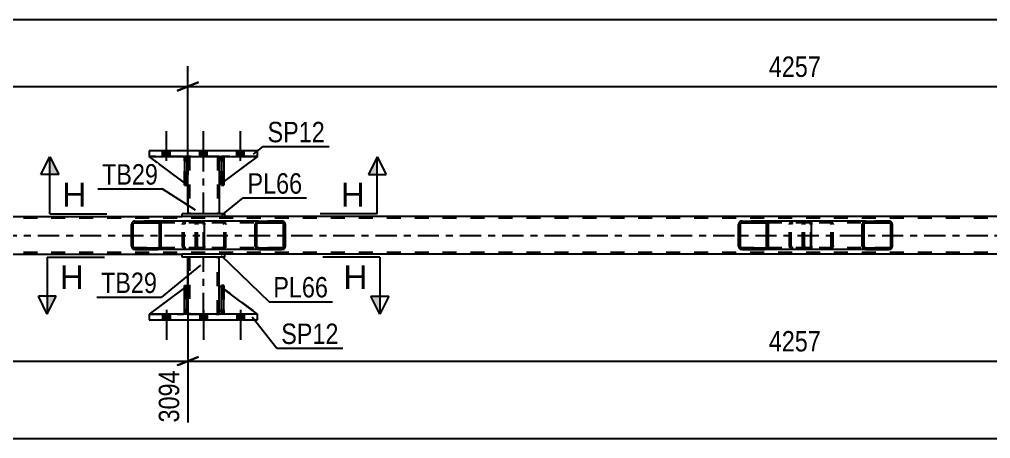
# Model space of a CAD drawing. Header units: millimetres. Extents: x -126 to 715, y -436 to 158.
# Drawn here: x 3.9 to 140.1, y -231.2 to -172.4 of the extents above; entities that cross this region are included whole.
import ezdxf

# ---------------------------------------------------------------- set-up
doc = ezdxf.new("R2010")
doc.units = ezdxf.units.MM
doc.linetypes.add('DXK_LINE_DOT2', pattern=[3.9198, 1.9599, -1.9599])
doc.linetypes.add('DXK_LINE_DOT3', pattern=[5.9187, 2.979, -0.9799, 0.9799, -0.9799])
doc.styles.add('Arial', font='ARIAL.TTF', dxfattribs={"height": 0.2})
doc.styles.add('Arial Narrow', font='ARIALN.TTF', dxfattribs={"height": 0.2})

# ---------------------------------------------------------------- blocks, each defined once
blk = doc.blocks.new('Bolt-232816294-3945 - 3894')
at = {"linetype": 'Continuous'}
for points in [[(25, -213.72), (23.96, -213.72), (23.96, -214.52), (25, -214.52)], [(25, -213.72), (23.96, -213.72), (23.96, -214.52), (25, -214.52)], [(25, -213.72), (23.96, -213.72), (23.96, -214.52), (25, -214.52)], [(30.2, -213.72), (29.16, -213.72), (29.16, -214.52), (30.2, -214.52)], [(30.2, -213.72), (29.16, -213.72), (29.16, -214.52), (30.2, -214.52)], [(35.4, -213.72), (34.36, -213.72), (34.36, -214.52), (35.4, -214.52)], [(35.4, -213.72), (34.36, -213.72), (34.36, -214.52), (35.4, -214.52)], [(35.4, -213.72), (34.36, -213.72), (34.36, -214.52), (35.4, -214.52)]]:
    blk.add_hatch(color=1, dxfattribs=at).paths.add_polyline_path(points)
at = {"color": 1, "linetype": 'Continuous'}
for p, q in [((23.96, -213.72), (23.96, -214.52)), ((23.96, -213.72), (23.96, -214.52)), ((23.96, -213.72), (23.96, -214.52)), ((24.48, -213.12), (24.48, -217.32)), ((24.48, -213.12), (24.48, -217.32)), ((24.48, -213.12), (24.48, -217.32)), ((25, -213.72), (25, -214.52)), ((25, -213.72), (25, -214.52)), ((25, -213.72), (25, -214.52)), ((29.16, -213.72), (29.16, -214.52)), ((29.16, -213.72), (29.16, -214.52)), ((29.68, -213.12), (29.68, -217.32)), ((29.68, -213.12), (29.68, -217.32)), ((30.2, -213.72), (30.2, -214.52)), ((30.2, -213.72), (30.2, -214.52)), ((34.36, -213.72), (34.36, -214.52)), ((34.36, -213.72), (34.36, -214.52)), ((34.36, -213.72), (34.36, -214.52)), ((34.88, -213.12), (34.88, -217.32)), ((34.88, -213.12), (34.88, -217.32)), ((34.88, -213.12), (34.88, -217.32)), ((35.4, -213.72), (35.4, -214.52)), ((35.4, -213.72), (35.4, -214.52)), ((35.4, -213.72), (35.4, -214.52))]:
    blk.add_line(p, q, dxfattribs=at)
blk = doc.blocks.new('Part-232816294-4114 - 3894')
at = {"color": 7, "linetype": 'DXK_LINE_DOT2'}
for p, q in [((27.48, -209.72), (22.08, -213.72)), ((27.48, -213.12), (27.48, -209.72)), ((27.48, -209.72), (27.48, -213.12)), ((22.08, -213.72), (26.88, -213.72)), ((26.88, -213.72), (27.48, -213.12)), ((27.48, -213.12), (26.88, -213.72)), ((27.48, -213.12), (27.48, -213.12))]:
    blk.add_line(p, q, dxfattribs=at)
blk = doc.blocks.new('Part-232816294-4117 - 3894')
at = {"color": 7, "linetype": 'DXK_LINE_DOT2'}
for p, q in [((27.03, -209.72), (27.35, -209.72)), ((27.03, -213.12), (27.03, -209.72)), ((27.03, -209.72), (27.03, -213.72)), ((27.35, -209.72), (27.35, -213.12)), ((27.35, -213.72), (27.35, -209.81)), ((27.35, -213.12), (27.03, -213.12)), ((27.03, -213.72), (27.03, -213.12)), ((27.35, -213.72), (27.03, -213.72)), ((27.35, -213.12), (27.35, -213.72)), ((27.35, -213.72), (27.35, -213.72))]:
    blk.add_line(p, q, dxfattribs=at)
blk = doc.blocks.new('Part-232816294-4112 - 3894')
at = {"color": 7, "linetype": 'DXK_LINE_DOT2'}
for p, q in [((31.88, -213.12), (31.88, -209.72)), ((31.88, -209.72), (37.28, -213.72)), ((32.48, -213.72), (31.88, -213.12)), ((37.28, -213.72), (32.48, -213.72))]:
    blk.add_line(p, q, dxfattribs=at)
blk = doc.blocks.new('Part-232816294-4110 - 3894')
at = {"color": 2, "linetype": 'Continuous'}
for p, q in [((22.08, -213.72), (22.08, -214.52)), ((37.28, -213.72), (22.08, -213.72)), ((37.28, -214.52), (37.28, -213.72)), ((22.08, -214.52), (37.28, -214.52))]:
    blk.add_line(p, q, dxfattribs=at)
blk = doc.blocks.new('Bolt-232816294-3944 - 3894')
at = {"linetype": 'Continuous'}
for points in [[(23.96, -191.64), (25, -191.64), (25, -190.84), (23.96, -190.84)], [(23.96, -191.64), (25, -191.64), (25, -190.84), (23.96, -190.84)], [(23.96, -191.64), (25, -191.64), (25, -190.84), (23.96, -190.84)], [(29.16, -191.64), (30.2, -191.64), (30.2, -190.84), (29.16, -190.84)], [(29.16, -191.64), (30.2, -191.64), (30.2, -190.84), (29.16, -190.84)], [(34.36, -191.64), (35.4, -191.64), (35.4, -190.84), (34.36, -190.84)], [(34.36, -191.64), (35.4, -191.64), (35.4, -190.84), (34.36, -190.84)], [(34.36, -191.64), (35.4, -191.64), (35.4, -190.84), (34.36, -190.84)]]:
    blk.add_hatch(color=1, dxfattribs=at).paths.add_polyline_path(points)
at = {"color": 1, "linetype": 'Continuous'}
for p, q in [((24.48, -192.24), (24.48, -188.04)), ((24.48, -192.24), (24.48, -188.04)), ((24.48, -192.24), (24.48, -188.04)), ((29.68, -192.24), (29.68, -188.04)), ((29.68, -192.24), (29.68, -188.04)), ((34.88, -192.24), (34.88, -188.04)), ((34.88, -192.24), (34.88, -188.04)), ((34.88, -192.24), (34.88, -188.04)), ((23.96, -191.64), (23.96, -190.84)), ((23.96, -191.64), (23.96, -190.84)), ((23.96, -191.64), (23.96, -190.84)), ((25, -191.64), (25, -190.84)), ((25, -191.64), (25, -190.84)), ((25, -191.64), (25, -190.84)), ((29.16, -191.64), (29.16, -190.84)), ((29.16, -191.64), (29.16, -190.84)), ((30.2, -191.64), (30.2, -190.84)), ((30.2, -191.64), (30.2, -190.84)), ((34.36, -191.64), (34.36, -190.84)), ((34.36, -191.64), (34.36, -190.84)), ((34.36, -191.64), (34.36, -190.84)), ((35.4, -191.64), (35.4, -190.84)), ((35.4, -191.64), (35.4, -190.84)), ((35.4, -191.64), (35.4, -190.84))]:
    blk.add_line(p, q, dxfattribs=at)
blk = doc.blocks.new('Part-232816294-4016 - 3894')
at = {"color": 2, "linetype": 'Continuous'}
for p, q in [((-64.56, -200.04), (26.68, -200.04)), ((196.95, -200.04), (32.68, -200.04)), ((-64.56, -205.32), (26.68, -205.32)), ((196.95, -205.32), (32.68, -205.32))]:
    blk.add_line(p, q, dxfattribs=at)
at = {"color": 7, "linetype": 'DXK_LINE_DOT2'}
for p, q in [((32.68, -200.04), (26.68, -200.04)), ((594.36, -200.28), (-64.56, -200.28)), ((594.36, -205.08), (-64.56, -205.08)), ((32.68, -205.32), (26.68, -205.32))]:
    blk.add_line(p, q, dxfattribs=at)
at = {"color": 7, "linetype": 'DXK_LINE_DOT3'}
blk.add_line((-64.56, -202.68), (594.36, -202.68), dxfattribs=at)
blk = doc.blocks.new('Part-232816294-4123 - 3894')
at = {"color": 2, "linetype": 'Continuous'}
for p, q in [((27.35, -191.64), (27.03, -191.64)), ((27.03, -191.64), (27.04, -195.64)), ((27.36, -191.64), (27.35, -191.64)), ((27.35, -191.64), (27.36, -195.64)), ((27.36, -195.64), (27.04, -195.64))]:
    blk.add_line(p, q, dxfattribs=at)
at = {"color": 7, "linetype": 'DXK_LINE_DOT2'}
for p, q in [((27.04, -192.24), (27.04, -191.64)), ((27.36, -191.64), (27.35, -191.64)), ((27.36, -192.24), (27.36, -191.64)), ((27.36, -192.24), (27.04, -192.24)), ((27.04, -192.24), (27.04, -195.64)), ((27.36, -195.64), (27.36, -192.24))]:
    blk.add_line(p, q, dxfattribs=at)
blk = doc.blocks.new('Part-232816294-4124 - 3894')
at = {"color": 2, "linetype": 'Continuous'}
for p, q in [((32.55, -191.64), (32.23, -191.64)), ((32.23, -191.64), (32.23, -195.64)), ((32.55, -191.64), (32.55, -191.64)), ((32.55, -191.64), (32.55, -195.64)), ((32.55, -195.64), (32.23, -195.64))]:
    blk.add_line(p, q, dxfattribs=at)
at = {"color": 7, "linetype": 'DXK_LINE_DOT2'}
for p, q in [((32.23, -192.24), (32.23, -191.64)), ((32.55, -192.24), (32.55, -191.64)), ((32.55, -191.64), (32.55, -191.64)), ((32.55, -192.24), (32.23, -192.24)), ((32.23, -192.24), (32.23, -195.64)), ((32.55, -195.64), (32.55, -192.24))]:
    blk.add_line(p, q, dxfattribs=at)
blk = doc.blocks.new('Part-232816294-4115 - 3894')
at = {"color": 2, "linetype": 'Continuous'}
for p, q in [((27.03, -213.72), (27.04, -209.72)), ((27.04, -209.72), (27.36, -209.72)), ((27.35, -213.72), (27.36, -209.72)), ((27.04, -213.72), (27.03, -213.72)), ((27.36, -213.72), (27.03, -213.72))]:
    blk.add_line(p, q, dxfattribs=at)
at = {"color": 7, "linetype": 'DXK_LINE_DOT2'}
for p, q in [((27.04, -209.72), (27.04, -213.12)), ((27.36, -213.12), (27.36, -209.72)), ((27.04, -213.12), (27.04, -213.72)), ((27.04, -213.12), (27.36, -213.12)), ((27.35, -213.72), (27.36, -213.72)), ((27.36, -213.72), (27.36, -213.12))]:
    blk.add_line(p, q, dxfattribs=at)
blk = doc.blocks.new('Part-232816294-4121 - 3894')
at = {"color": 2, "linetype": 'Continuous'}
for p, q in [((27.04, -195.31), (22.08, -191.64)), ((27.03, -191.79), (26.88, -191.64)), ((27.48, -192.24), (27.35, -192.11)), ((27.48, -192.24), (27.48, -192.24)), ((27.48, -195.64), (27.48, -192.24)), ((27.36, -195.54), (27.48, -195.64)), ((27.48, -195.64), (27.48, -195.64))]:
    blk.add_line(p, q, dxfattribs=at)
at = {"color": 7, "linetype": 'DXK_LINE_DOT2'}
for p, q in [((26.88, -191.64), (22.08, -191.64)), ((26.88, -191.64), (27.48, -192.24)), ((27.35, -192.11), (27.03, -191.79)), ((27.48, -192.24), (27.48, -195.64)), ((27.36, -195.54), (27.04, -195.31))]:
    blk.add_line(p, q, dxfattribs=at)
blk = doc.blocks.new('Part-232816294-4105 - 3894')
at = {"color": 2, "linetype": 'Continuous'}
for p, q in [((37.28, -190.84), (22.08, -190.84)), ((22.08, -190.84), (22.08, -191.64)), ((22.08, -191.64), (37.28, -191.64)), ((37.28, -191.64), (37.28, -190.84))]:
    blk.add_line(p, q, dxfattribs=at)
blk = doc.blocks.new('Part-232816294-4111 - 3894')
at = {"color": 2, "linetype": 'Continuous'}
for p, q in [((31.88, -213.12), (31.88, -209.72)), ((32.23, -209.98), (31.88, -209.72)), ((37.28, -213.72), (32.55, -210.22)), ((32.23, -213.47), (31.88, -213.12))]:
    blk.add_line(p, q, dxfattribs=at)
at = {"color": 7, "linetype": 'DXK_LINE_DOT2'}
for p, q in [((32.55, -210.22), (32.23, -209.98)), ((32.48, -213.72), (32.23, -213.47)), ((37.28, -213.72), (32.48, -213.72)), ((37.28, -213.72), (37.28, -213.72)), ((37.28, -213.72), (37.28, -213.72))]:
    blk.add_line(p, q, dxfattribs=at)
blk = doc.blocks.new('Part-232816294-4113 - 3894')
at = {"color": 2, "linetype": 'Continuous'}
for p, q in [((27.48, -209.72), (27.36, -209.81)), ((27.48, -213.12), (27.48, -209.72)), ((27.04, -210.05), (22.08, -213.72)), ((27.03, -213.56), (26.88, -213.72)), ((27.48, -213.12), (27.35, -213.24)), ((27.48, -213.12), (27.48, -213.12))]:
    blk.add_line(p, q, dxfattribs=at)
at = {"color": 7, "linetype": 'DXK_LINE_DOT2'}
for p, q in [((27.48, -213.12), (27.48, -209.72)), ((27.36, -209.81), (27.04, -210.05)), ((22.08, -213.72), (26.88, -213.72)), ((27.48, -213.12), (26.88, -213.72)), ((27.35, -213.24), (27.03, -213.56))]:
    blk.add_line(p, q, dxfattribs=at)
blk = doc.blocks.new('Part-232816294-4116 - 3894')
at = {"color": 2, "linetype": 'Continuous'}
for p, q in [((32.23, -213.72), (32.23, -209.72)), ((32.23, -209.72), (32.55, -209.72)), ((32.55, -213.72), (32.55, -209.72)), ((32.23, -213.72), (32.23, -213.72)), ((32.55, -213.72), (32.23, -213.72))]:
    blk.add_line(p, q, dxfattribs=at)
at = {"color": 7, "linetype": 'DXK_LINE_DOT2'}
for p, q in [((32.23, -209.72), (32.23, -213.12)), ((32.55, -213.12), (32.55, -209.72)), ((32.23, -213.12), (32.23, -213.72)), ((32.23, -213.12), (32.55, -213.12)), ((32.55, -213.72), (32.55, -213.12)), ((32.55, -213.72), (32.55, -213.72))]:
    blk.add_line(p, q, dxfattribs=at)
blk = doc.blocks.new('Part-232816294-4118 - 3894')
at = {"color": 7, "linetype": 'DXK_LINE_DOT2'}
for p, q in [((32.55, -209.72), (32.23, -209.72)), ((32.23, -213.12), (32.23, -209.72)), ((32.23, -209.72), (32.23, -213.72)), ((32.55, -209.72), (32.55, -213.12)), ((32.55, -213.72), (32.55, -209.72)), ((32.55, -213.12), (32.23, -213.12)), ((32.23, -213.72), (32.23, -213.12)), ((32.55, -213.72), (32.23, -213.72)), ((32.55, -213.12), (32.55, -213.72)), ((32.55, -213.72), (32.55, -213.72))]:
    blk.add_line(p, q, dxfattribs=at)
blk = doc.blocks.new('Part-232816294-4119 - 3894')
at = {"color": 2, "linetype": 'Continuous'}
for p, q in [((32.23, -191.88), (31.88, -192.24)), ((37.28, -191.64), (32.55, -195.14)), ((31.88, -192.24), (31.88, -195.64)), ((32.23, -195.37), (31.88, -195.64))]:
    blk.add_line(p, q, dxfattribs=at)
at = {"color": 7, "linetype": 'DXK_LINE_DOT2'}
for p, q in [((32.48, -191.64), (32.23, -191.88)), ((37.28, -191.64), (32.48, -191.64)), ((32.55, -195.14), (32.23, -195.37))]:
    blk.add_line(p, q, dxfattribs=at)
blk = doc.blocks.new('Part-232816294-4120 - 3894')
at = {"color": 7, "linetype": 'DXK_LINE_DOT2'}
for p, q in [((32.48, -191.64), (31.88, -192.24)), ((31.88, -195.64), (37.28, -191.64)), ((37.28, -191.64), (32.48, -191.64)), ((31.88, -192.24), (31.88, -195.64))]:
    blk.add_line(p, q, dxfattribs=at)
blk = doc.blocks.new('Part-232816294-4122 - 3894')
at = {"color": 7, "linetype": 'DXK_LINE_DOT2'}
for p, q in [((27.48, -195.64), (22.08, -191.64)), ((22.08, -191.64), (26.88, -191.64)), ((26.88, -191.64), (27.48, -192.24)), ((27.48, -192.24), (26.88, -191.64)), ((27.48, -192.24), (27.48, -195.64)), ((27.48, -192.24), (27.48, -192.24)), ((27.48, -192.24), (27.48, -195.64))]:
    blk.add_line(p, q, dxfattribs=at)
blk = doc.blocks.new('Part-232816294-4125 - 3894')
at = {"color": 7, "linetype": 'DXK_LINE_DOT2'}
for p, q in [((27.03, -192.24), (27.03, -191.64)), ((27.03, -191.64), (27.03, -191.64)), ((27.03, -191.64), (27.03, -195.64)), ((27.35, -191.64), (27.03, -191.64)), ((27.35, -192.24), (27.35, -191.64)), ((27.35, -195.64), (27.35, -191.64)), ((27.03, -195.64), (27.03, -192.24)), ((27.03, -192.24), (27.35, -192.24)), ((27.35, -192.24), (27.35, -195.64)), ((27.03, -195.64), (27.35, -195.64))]:
    blk.add_line(p, q, dxfattribs=at)
blk = doc.blocks.new('Part-232816294-4126 - 3894')
at = {"linetype": 'Continuous'}
h = blk.add_hatch(dxfattribs=at)
h.set_pattern_fill('', scale=0.7, style=0, pattern_type=0)
h.set_pattern_definition([(45, (23.7325, -200.9734), (-1.57154, 1.57154), [])])
h.paths.add_polyline_path([(23.77, -201.16), (23.73, -200.97), (23.62, -200.82), (23.46, -200.71), (23.27, -200.68), (20.08, -200.68), (19.89, -200.71), (19.73, -200.82), (19.62, -200.97), (19.58, -201.16), (19.58, -204.2), (19.62, -204.38), (19.73, -204.54), (19.89, -204.64), (20.08, -204.68), (23.27, -204.68), (23.46, -204.64), (23.62, -204.54), (23.73, -204.38), (23.77, -204.2)])
h.paths.add_polyline_path([(23.5, -204.29), (23.45, -204.37), (23.36, -204.42), (23.27, -204.44), (20.08, -204.44), (19.99, -204.42), (19.91, -204.37), (19.85, -204.29), (19.83, -204.2), (19.83, -201.16), (19.85, -201.07), (19.91, -200.99), (19.99, -200.94), (20.08, -200.92), (23.27, -200.92), (23.36, -200.94), (23.45, -200.99), (23.5, -201.07), (23.52, -201.16), (23.52, -204.2)])
at = {"color": 2, "linetype": 'Continuous'}
for p, q in [((19.62, -200.97), (19.58, -201.16)), ((19.58, -204.2), (19.58, -201.16)), ((19.83, -201.16), (19.85, -201.07)), ((19.83, -204.2), (19.83, -201.16)), ((19.85, -201.07), (19.91, -200.99)), ((20.08, -200.68), (19.89, -200.71)), ((19.91, -200.99), (19.99, -200.94)), ((19.99, -200.94), (20.08, -200.92)), ((20.08, -200.68), (23.27, -200.68)), ((20.08, -200.92), (23.27, -200.92)), ((29.57, -200.68), (23.27, -200.68)), ((23.46, -200.71), (23.27, -200.68)), ((23.27, -200.92), (23.36, -200.94)), ((23.36, -200.94), (23.45, -200.99)), ((23.45, -200.99), (23.5, -201.07)), ((23.5, -201.07), (23.52, -201.16)), ((23.52, -204.2), (23.52, -201.16)), ((23.77, -201.16), (23.73, -200.97)), ((23.77, -204.2), (23.77, -201.16)), ((29.57, -200.68), (29.67, -200.71)), ((29.67, -200.71), (29.76, -200.82)), ((29.76, -200.82), (29.82, -200.97)), ((29.82, -200.97), (29.84, -201.16)), ((29.84, -204.2), (29.84, -201.16)), ((19.58, -204.2), (19.62, -204.38)), ((19.85, -204.29), (19.83, -204.2)), ((23.52, -204.2), (23.5, -204.29)), ((23.73, -204.38), (23.77, -204.2)), ((29.84, -204.2), (29.82, -204.38)), ((19.91, -204.37), (19.85, -204.29)), ((19.89, -204.64), (20.08, -204.68)), ((19.99, -204.42), (19.91, -204.37)), ((20.08, -204.44), (19.99, -204.42)), ((20.08, -204.44), (23.27, -204.44)), ((20.08, -204.68), (23.27, -204.68)), ((23.36, -204.42), (23.27, -204.44)), ((23.27, -204.68), (23.46, -204.64)), ((29.57, -204.68), (23.27, -204.68)), ((23.45, -204.37), (23.36, -204.42)), ((23.5, -204.29), (23.45, -204.37)), ((29.67, -204.64), (29.57, -204.68)), ((29.76, -204.54), (29.67, -204.64)), ((29.82, -204.38), (29.76, -204.54))]:
    blk.add_line(p, q, dxfattribs=at)
at = {"color": 7, "linetype": 'DXK_LINE_DOT2'}
for p, q in [((23.27, -200.68), (20.08, -200.68)), ((29.57, -200.92), (20.08, -200.92)), ((26.73, -201.16), (26.77, -200.97)), ((26.73, -204.2), (26.73, -201.16)), ((27, -201.07), (26.98, -201.16)), ((26.98, -204.2), (26.98, -201.16)), ((27.06, -200.99), (27, -201.07)), ((27.04, -200.71), (27.23, -200.68)), ((27.06, -200.99), (27.08, -200.97)), ((27.08, -200.97), (27.14, -200.94)), ((27.14, -200.94), (27.23, -200.92)), ((28.58, -200.92), (28.58, -200.68)), ((29.62, -200.94), (29.57, -200.92)), ((29.66, -200.99), (29.62, -200.94)), ((29.69, -201.07), (29.66, -200.99)), ((29.7, -201.16), (29.69, -201.07)), ((29.7, -204.2), (29.7, -201.16)), ((26.77, -204.38), (26.73, -204.2)), ((26.98, -204.2), (27, -204.29)), ((29.69, -204.29), (29.7, -204.2)), ((29.57, -204.44), (20.08, -204.44)), ((23.27, -204.68), (20.08, -204.68)), ((27, -204.29), (27.06, -204.37)), ((27.23, -204.68), (27.04, -204.64)), ((27.06, -204.37), (27.14, -204.42)), ((27.14, -204.42), (27.23, -204.44)), ((28.58, -204.68), (28.58, -204.44)), ((29.57, -204.44), (29.62, -204.42)), ((29.62, -204.42), (29.66, -204.37)), ((29.66, -204.37), (29.69, -204.29))]:
    blk.add_line(p, q, dxfattribs=at)
at = {"color": 2, "linetype": 'Continuous'}
for centre, start, end in [((20.07, -201.17), 111.1941, 156.1506), ((23.28, -201.17), 23.8494, 68.8059), ((20.07, -204.18), 203.8494, 248.8059), ((23.28, -204.18), 291.1941, 336.1506)]:
    blk.add_arc(centre, 0.492, start, end, dxfattribs=at)
at = {"color": 7, "linetype": 'DXK_LINE_DOT2'}
for centre, start, end in [((27.22, -201.17), 111.1941, 156.1506), ((27.22, -204.18), 203.8494, 248.8059)]:
    blk.add_arc(centre, 0.492, start, end, dxfattribs=at)
blk = doc.blocks.new('Part-232816294-4128 - 3894')
at = {"linetype": 'Continuous'}
h = blk.add_hatch(dxfattribs=at)
h.set_pattern_fill('', scale=0.7, style=0, pattern_type=0)
h.set_pattern_definition([(45, (41.1433, -200.9734), (-1.57154, 1.57154), [])])
h.paths.add_polyline_path([(41.18, -201.16), (41.14, -200.97), (41.03, -200.82), (40.87, -200.71), (40.67, -200.68), (37.44, -200.68), (37.24, -200.71), (37.08, -200.82), (36.96, -200.97), (36.93, -201.16), (36.93, -204.2), (36.96, -204.38), (37.08, -204.54), (37.24, -204.64), (37.44, -204.68), (40.67, -204.68), (40.87, -204.64), (41.03, -204.54), (41.14, -204.38), (41.18, -204.2)])
h.paths.add_polyline_path([(40.91, -204.29), (40.85, -204.37), (40.77, -204.42), (40.67, -204.44), (37.44, -204.44), (37.34, -204.42), (37.26, -204.37), (37.2, -204.29), (37.18, -204.2), (37.18, -201.16), (37.2, -201.07), (37.26, -200.99), (37.34, -200.94), (37.44, -200.92), (40.67, -200.92), (40.77, -200.94), (40.85, -200.99), (40.91, -201.07), (40.93, -201.16), (40.93, -204.2)])
at = {"color": 7, "linetype": 'DXK_LINE_DOT2'}
for p, q in [((28.58, -201.16), (28.61, -200.97)), ((28.58, -204.2), (28.58, -201.16)), ((28.85, -201.07), (28.83, -201.16)), ((28.83, -204.2), (28.83, -201.16)), ((28.91, -200.99), (28.85, -201.07)), ((28.89, -200.71), (29.09, -200.68)), ((28.99, -200.94), (28.91, -200.99)), ((29.09, -200.92), (28.99, -200.94)), ((29.57, -200.68), (29.09, -200.68)), ((40.67, -200.92), (29.09, -200.92)), ((32.32, -200.68), (32.52, -200.71)), ((32.42, -200.94), (32.32, -200.92)), ((32.5, -200.99), (32.42, -200.94)), ((32.56, -201.07), (32.5, -200.99)), ((32.58, -201.16), (32.56, -201.07)), ((32.58, -204.2), (32.58, -201.16)), ((32.79, -200.97), (32.83, -201.16)), ((32.83, -204.2), (32.83, -201.16)), ((40.67, -200.68), (37.44, -200.68)), ((28.61, -204.38), (28.58, -204.2)), ((28.83, -204.2), (28.85, -204.29)), ((32.56, -204.29), (32.58, -204.2)), ((32.83, -204.2), (32.79, -204.38)), ((28.85, -204.29), (28.91, -204.37)), ((29.09, -204.68), (28.89, -204.64)), ((28.91, -204.37), (28.99, -204.42)), ((28.99, -204.42), (29.09, -204.44)), ((40.67, -204.44), (29.09, -204.44)), ((29.57, -204.68), (29.09, -204.68)), ((32.32, -204.44), (32.42, -204.42)), ((32.52, -204.64), (32.32, -204.68)), ((32.42, -204.42), (32.5, -204.37)), ((32.5, -204.37), (32.56, -204.29)), ((40.67, -204.68), (37.44, -204.68))]:
    blk.add_line(p, q, dxfattribs=at)
at = {"color": 2, "linetype": 'Continuous'}
for p, q in [((37.44, -200.68), (29.57, -200.68)), ((36.96, -200.97), (36.93, -201.16)), ((36.93, -204.2), (36.93, -201.16)), ((37.18, -201.16), (37.2, -201.07)), ((37.18, -204.2), (37.18, -201.16)), ((37.2, -201.07), (37.26, -200.99)), ((37.44, -200.68), (37.24, -200.71)), ((37.26, -200.99), (37.34, -200.94)), ((37.34, -200.94), (37.44, -200.92)), ((37.44, -200.68), (40.67, -200.68)), ((37.44, -200.92), (40.67, -200.92)), ((40.87, -200.71), (40.67, -200.68)), ((40.67, -200.92), (40.77, -200.94)), ((40.77, -200.94), (40.85, -200.99)), ((40.85, -200.99), (40.91, -201.07)), ((40.91, -201.07), (40.93, -201.16)), ((40.93, -204.2), (40.93, -201.16)), ((41.18, -201.16), (41.14, -200.97)), ((41.18, -204.2), (41.18, -201.16)), ((36.93, -204.2), (36.96, -204.38)), ((37.2, -204.29), (37.18, -204.2)), ((40.93, -204.2), (40.91, -204.29)), ((41.14, -204.38), (41.18, -204.2)), ((37.44, -204.68), (29.57, -204.68)), ((37.26, -204.37), (37.2, -204.29)), ((37.24, -204.64), (37.44, -204.68)), ((37.34, -204.42), (37.26, -204.37)), ((37.44, -204.44), (37.34, -204.42)), ((37.44, -204.44), (40.67, -204.44)), ((37.44, -204.68), (40.67, -204.68)), ((40.77, -204.42), (40.67, -204.44)), ((40.67, -204.68), (40.87, -204.64)), ((40.85, -204.37), (40.77, -204.42)), ((40.91, -204.29), (40.85, -204.37))]:
    blk.add_line(p, q, dxfattribs=at)
at = {"color": 7, "linetype": 'DXK_LINE_DOT2'}
for centre, start, end in [((29.07, -201.18), 110.7583, 155.68), ((32.34, -201.18), 24.32, 69.2417), ((29.07, -204.18), 204.32, 249.2417), ((32.34, -204.18), 290.7583, 335.68)]:
    blk.add_arc(centre, 0.496, start, end, dxfattribs=at)
at = {"color": 2, "linetype": 'Continuous'}
for centre, start, end in [((37.42, -201.18), 110.7583, 155.68), ((40.69, -201.18), 24.32, 69.2417), ((37.42, -204.18), 204.32, 249.2417), ((40.69, -204.18), 290.7583, 335.68)]:
    blk.add_arc(centre, 0.496, start, end, dxfattribs=at)
blk = doc.blocks.new('Part-232816294-4129 - 3894')
at = {"linetype": 'Continuous'}
h = blk.add_hatch(dxfattribs=at)
h.set_pattern_fill('', scale=0.7, style=0, pattern_type=0)
h.set_pattern_definition([(45, (108.8667, -200.9734), (-1.57154, 1.57154), [])])
h.paths.add_polyline_path([(108.9, -201.16), (108.87, -200.97), (108.76, -200.82), (108.59, -200.71), (108.4, -200.68), (105.22, -200.68), (105.03, -200.71), (104.86, -200.82), (104.75, -200.97), (104.72, -201.16), (104.72, -204.2), (104.75, -204.38), (104.86, -204.54), (105.03, -204.64), (105.22, -204.68), (108.4, -204.68), (108.59, -204.64), (108.76, -204.54), (108.87, -204.38), (108.9, -204.2)])
h.paths.add_polyline_path([(108.63, -204.29), (108.58, -204.37), (108.5, -204.42), (108.4, -204.44), (105.22, -204.44), (105.12, -204.42), (105.04, -204.37), (104.99, -204.29), (104.97, -204.2), (104.97, -201.16), (104.99, -201.07), (105.04, -200.99), (105.12, -200.94), (105.22, -200.92), (108.4, -200.92), (108.5, -200.94), (108.58, -200.99), (108.63, -201.07), (108.65, -201.16), (108.65, -204.2)])
at = {"color": 2, "linetype": 'Continuous'}
for p, q in [((104.75, -200.97), (104.72, -201.16)), ((104.72, -204.2), (104.72, -201.16)), ((104.97, -201.16), (104.99, -201.07)), ((104.97, -204.2), (104.97, -201.16)), ((104.99, -201.07), (105.04, -200.99)), ((105.22, -200.68), (105.03, -200.71)), ((105.04, -200.99), (105.12, -200.94)), ((105.12, -200.94), (105.22, -200.92)), ((105.22, -200.68), (108.4, -200.68)), ((105.22, -200.92), (108.4, -200.92)), ((114.7, -200.68), (108.4, -200.68)), ((108.59, -200.71), (108.4, -200.68)), ((108.4, -200.92), (108.5, -200.94)), ((108.5, -200.94), (108.58, -200.99)), ((108.58, -200.99), (108.63, -201.07)), ((108.63, -201.07), (108.65, -201.16)), ((108.65, -204.2), (108.65, -201.16)), ((108.9, -201.16), (108.87, -200.97)), ((108.9, -204.2), (108.9, -201.16)), ((114.7, -200.68), (114.81, -200.71)), ((114.81, -200.71), (114.89, -200.82)), ((114.89, -200.82), (114.95, -200.97)), ((114.95, -200.97), (114.97, -201.16)), ((114.97, -204.2), (114.97, -201.16)), ((104.72, -204.2), (104.75, -204.38)), ((104.99, -204.29), (104.97, -204.2)), ((108.65, -204.2), (108.63, -204.29)), ((108.87, -204.38), (108.9, -204.2)), ((114.97, -204.2), (114.95, -204.38)), ((105.04, -204.37), (104.99, -204.29)), ((105.03, -204.64), (105.22, -204.68)), ((105.12, -204.42), (105.04, -204.37)), ((105.22, -204.44), (105.12, -204.42)), ((105.22, -204.44), (108.4, -204.44)), ((105.22, -204.68), (108.4, -204.68)), ((108.5, -204.42), (108.4, -204.44)), ((108.4, -204.68), (108.59, -204.64)), ((114.7, -204.68), (108.4, -204.68)), ((108.58, -204.37), (108.5, -204.42)), ((108.63, -204.29), (108.58, -204.37)), ((114.81, -204.64), (114.7, -204.68)), ((114.89, -204.54), (114.81, -204.64)), ((114.95, -204.38), (114.89, -204.54))]:
    blk.add_line(p, q, dxfattribs=at)
at = {"color": 7, "linetype": 'DXK_LINE_DOT2'}
for p, q in [((108.4, -200.68), (105.22, -200.68)), ((114.7, -200.92), (105.22, -200.92)), ((111.87, -201.16), (111.9, -200.97)), ((111.87, -204.2), (111.87, -201.16)), ((112.14, -201.07), (112.12, -201.16)), ((112.12, -204.2), (112.12, -201.16)), ((112.19, -200.99), (112.14, -201.07)), ((112.18, -200.71), (112.37, -200.68)), ((112.27, -200.94), (112.19, -200.99)), ((112.37, -200.92), (112.27, -200.94)), ((113.71, -200.92), (113.71, -200.68)), ((114.75, -200.94), (114.7, -200.92)), ((114.8, -200.99), (114.75, -200.94)), ((114.83, -201.07), (114.8, -200.99)), ((114.84, -201.16), (114.83, -201.07)), ((114.84, -204.2), (114.84, -201.16)), ((111.9, -204.38), (111.87, -204.2)), ((112.12, -204.2), (112.14, -204.29)), ((114.83, -204.29), (114.84, -204.2)), ((114.7, -204.44), (105.22, -204.44)), ((108.4, -204.68), (105.22, -204.68)), ((112.14, -204.29), (112.19, -204.37)), ((112.37, -204.68), (112.18, -204.64)), ((112.19, -204.37), (112.21, -204.38)), ((112.21, -204.38), (112.27, -204.42)), ((112.27, -204.42), (112.37, -204.44)), ((113.71, -204.68), (113.71, -204.44)), ((114.7, -204.44), (114.75, -204.42)), ((114.75, -204.42), (114.8, -204.37)), ((114.8, -204.37), (114.83, -204.29))]:
    blk.add_line(p, q, dxfattribs=at)
at = {"color": 2, "linetype": 'Continuous'}
for centre, start, end in [((105.2, -201.17), 111.1941, 156.1506), ((108.42, -201.17), 23.8494, 68.8059), ((105.2, -204.18), 203.8494, 248.8059), ((108.42, -204.18), 291.1941, 336.1506)]:
    blk.add_arc(centre, 0.492, start, end, dxfattribs=at)
at = {"color": 7, "linetype": 'DXK_LINE_DOT2'}
for centre, start, end in [((112.35, -201.17), 111.1941, 156.1506), ((112.35, -204.18), 203.8494, 248.8059)]:
    blk.add_arc(centre, 0.492, start, end, dxfattribs=at)
blk = doc.blocks.new('Part-232816294-4130 - 3894')
at = {"linetype": 'Continuous'}
h = blk.add_hatch(dxfattribs=at)
h.set_pattern_fill('', scale=0.7, style=0, pattern_type=0)
h.set_pattern_definition([(45, (126.2775, -200.9734), (-1.57154, 1.57154), [])])
h.paths.add_polyline_path([(126.32, -201.16), (126.28, -200.97), (126.17, -200.82), (126, -200.71), (125.81, -200.68), (122.57, -200.68), (122.37, -200.71), (122.21, -200.82), (122.1, -200.97), (122.06, -201.16), (122.06, -204.2), (122.1, -204.38), (122.21, -204.54), (122.37, -204.64), (122.57, -204.68), (125.81, -204.68), (126, -204.64), (126.17, -204.54), (126.28, -204.38), (126.32, -204.2)])
h.paths.add_polyline_path([(126.04, -204.29), (125.99, -204.37), (125.9, -204.42), (125.81, -204.44), (122.57, -204.44), (122.47, -204.42), (122.39, -204.37), (122.33, -204.29), (122.32, -204.2), (122.32, -201.16), (122.33, -201.07), (122.39, -200.99), (122.47, -200.94), (122.57, -200.92), (125.81, -200.92), (125.9, -200.94), (125.99, -200.99), (126.04, -201.07), (126.06, -201.16), (126.06, -204.2)])
at = {"color": 7, "linetype": 'DXK_LINE_DOT2'}
for p, q in [((113.71, -201.16), (113.75, -200.97)), ((113.71, -204.2), (113.71, -201.16)), ((113.99, -201.07), (113.97, -201.16)), ((113.97, -204.2), (113.97, -201.16)), ((114.04, -200.99), (113.99, -201.07)), ((114.03, -200.71), (114.22, -200.68)), ((114.12, -200.94), (114.04, -200.99)), ((114.22, -200.92), (114.12, -200.94)), ((114.7, -200.68), (114.22, -200.68)), ((125.81, -200.92), (114.22, -200.92)), ((117.46, -200.68), (117.65, -200.71)), ((117.55, -200.94), (117.46, -200.92)), ((117.64, -200.99), (117.55, -200.94)), ((117.69, -201.07), (117.64, -200.99)), ((117.71, -201.16), (117.69, -201.07)), ((117.71, -204.2), (117.71, -201.16)), ((117.93, -200.97), (117.97, -201.16)), ((117.97, -204.2), (117.97, -201.16)), ((125.81, -200.68), (122.57, -200.68)), ((113.75, -204.38), (113.71, -204.2)), ((113.97, -204.2), (113.99, -204.29)), ((117.69, -204.29), (117.71, -204.2)), ((117.97, -204.2), (117.93, -204.38)), ((113.99, -204.29), (114.04, -204.37)), ((114.22, -204.68), (114.03, -204.64)), ((114.04, -204.37), (114.12, -204.42)), ((114.12, -204.42), (114.22, -204.44)), ((125.81, -204.44), (114.22, -204.44)), ((114.7, -204.68), (114.22, -204.68)), ((117.46, -204.44), (117.55, -204.42)), ((117.65, -204.64), (117.46, -204.68)), ((117.55, -204.42), (117.64, -204.37)), ((117.64, -204.37), (117.69, -204.29)), ((125.81, -204.68), (122.57, -204.68))]:
    blk.add_line(p, q, dxfattribs=at)
at = {"color": 2, "linetype": 'Continuous'}
for p, q in [((122.57, -200.68), (114.7, -200.68)), ((122.1, -200.97), (122.06, -201.16)), ((122.06, -204.2), (122.06, -201.16)), ((122.32, -201.16), (122.33, -201.07)), ((122.32, -204.2), (122.32, -201.16)), ((122.33, -201.07), (122.39, -200.99)), ((122.57, -200.68), (122.37, -200.71)), ((122.39, -200.99), (122.47, -200.94)), ((122.47, -200.94), (122.57, -200.92)), ((122.57, -200.68), (125.81, -200.68)), ((122.57, -200.92), (125.81, -200.92)), ((126, -200.71), (125.81, -200.68)), ((125.81, -200.92), (125.9, -200.94)), ((125.9, -200.94), (125.99, -200.99)), ((125.99, -200.99), (126.04, -201.07)), ((126.04, -201.07), (126.06, -201.16)), ((126.06, -204.2), (126.06, -201.16)), ((126.32, -201.16), (126.28, -200.97)), ((126.32, -204.2), (126.32, -201.16)), ((122.06, -204.2), (122.1, -204.38)), ((122.33, -204.29), (122.32, -204.2)), ((126.06, -204.2), (126.04, -204.29)), ((126.28, -204.38), (126.32, -204.2)), ((122.57, -204.68), (114.7, -204.68)), ((122.39, -204.37), (122.33, -204.29)), ((122.37, -204.64), (122.57, -204.68)), ((122.47, -204.42), (122.39, -204.37)), ((122.57, -204.44), (122.47, -204.42)), ((122.57, -204.44), (125.81, -204.44)), ((122.57, -204.68), (125.81, -204.68)), ((125.9, -204.42), (125.81, -204.44)), ((125.81, -204.68), (126, -204.64)), ((125.99, -204.37), (125.9, -204.42)), ((126.04, -204.29), (125.99, -204.37))]:
    blk.add_line(p, q, dxfattribs=at)
at = {"color": 7, "linetype": 'DXK_LINE_DOT2'}
for centre, start, end in [((114.2, -201.18), 110.7583, 155.68), ((117.48, -201.18), 24.32, 69.2417), ((114.2, -204.18), 204.32, 249.2417), ((117.48, -204.18), 290.7583, 335.68)]:
    blk.add_arc(centre, 0.496, start, end, dxfattribs=at)
at = {"color": 2, "linetype": 'Continuous'}
for centre, start, end in [((122.55, -201.18), 110.7583, 155.68), ((125.83, -201.18), 24.32, 69.2417), ((122.55, -204.18), 204.32, 249.2417), ((125.83, -204.18), 290.7583, 335.68)]:
    blk.add_arc(centre, 0.496, start, end, dxfattribs=at)
blk = doc.blocks.new('Part-232816294-4216 - 3894')
at = {"color": 2, "linetype": 'Continuous'}
for p, q in [((27.48, -191.64), (27.48, -192.24)), ((31.88, -191.64), (31.88, -192.24)), ((27.48, -195.64), (27.48, -199.64)), ((31.88, -195.64), (31.88, -199.64))]:
    blk.add_line(p, q, dxfattribs=at)
at = {"color": 7, "linetype": 'DXK_LINE_DOT2'}
for p, q in [((31.88, -191.64), (27.48, -191.64)), ((27.72, -191.64), (27.72, -199.64)), ((31.64, -191.64), (31.64, -199.64)), ((27.48, -192.24), (27.48, -195.64)), ((31.88, -192.24), (31.88, -195.64)), ((31.88, -199.64), (27.48, -199.64))]:
    blk.add_line(p, q, dxfattribs=at)
at = {"color": 7, "linetype": 'DXK_LINE_DOT3'}
blk.add_line((29.68, -199.64), (29.68, -191.64), dxfattribs=at)
blk = doc.blocks.new('Part-232816294-4221 - 3894')
at = {"color": 2, "linetype": 'Continuous'}
for p, q in [((32.68, -199.64), (26.68, -199.64)), ((26.68, -200.04), (26.68, -199.64)), ((32.68, -200.04), (26.68, -200.04)), ((32.68, -200.04), (32.68, -199.64))]:
    blk.add_line(p, q, dxfattribs=at)
blk = doc.blocks.new('Part-232816294-4226 - 3894')
at = {"color": 2, "linetype": 'Continuous'}
for p, q in [((32.68, -205.32), (26.68, -205.32)), ((26.68, -205.72), (26.68, -205.32)), ((32.68, -205.72), (32.68, -205.32)), ((32.68, -205.72), (26.68, -205.72))]:
    blk.add_line(p, q, dxfattribs=at)
blk = doc.blocks.new('Part-232816294-4231 - 3894')
at = {"color": 2, "linetype": 'Continuous'}
for p, q in [((27.48, -209.72), (27.48, -205.72)), ((31.88, -209.72), (31.88, -205.72)), ((27.48, -213.72), (27.48, -213.12)), ((31.88, -213.72), (31.88, -213.12))]:
    blk.add_line(p, q, dxfattribs=at)
at = {"color": 7, "linetype": 'DXK_LINE_DOT2'}
for p, q in [((31.88, -205.72), (27.48, -205.72)), ((27.72, -205.72), (27.72, -213.72)), ((31.64, -213.72), (31.64, -205.72)), ((27.48, -213.12), (27.48, -209.72)), ((31.88, -213.12), (31.88, -209.72)), ((27.48, -213.72), (31.88, -213.72))]:
    blk.add_line(p, q, dxfattribs=at)
at = {"color": 7, "linetype": 'DXK_LINE_DOT3'}
blk.add_line((29.68, -213.72), (29.68, -205.72), dxfattribs=at)
blk = doc.blocks.new('Part-232816294-4232 - 3894')
at = {"color": 7, "linetype": 'DXK_LINE_DOT2'}
for p, q in [((32.23, -192.24), (32.23, -191.64)), ((32.23, -191.64), (32.23, -191.64)), ((32.23, -191.64), (32.23, -195.64)), ((32.55, -191.64), (32.23, -191.64)), ((32.55, -192.24), (32.55, -191.64)), ((32.55, -195.64), (32.55, -191.64)), ((32.23, -195.64), (32.23, -192.24)), ((32.23, -192.24), (32.55, -192.24)), ((32.55, -192.24), (32.55, -195.64)), ((32.23, -195.64), (32.55, -195.64))]:
    blk.add_line(p, q, dxfattribs=at)
blk = doc.blocks.new('StraightDimension-232816294-49596 - 3894')
at = {"color": 7, "linetype": 'Continuous'}
for p, q in [((27.48, -206.72), (27.48, -228.93)), ((197.75, -206.72), (197.75, -228.93)), ((28.98, -219.72), (25.98, -220.92)), ((27.48, -220.32), (197.75, -220.32)), ((196.25, -220.92), (199.25, -219.72))]:
    blk.add_line(p, q, dxfattribs=at)
at = {"color": 0}
blk.add_wipeout([(116.87, -219.57), (116.87, -215.37), (108.36, -215.37), (108.36, -219.57)], dxfattribs=at)
at = {"color": 3, "style": 'Arial Narrow'}
blk.add_text('4257', height=2.863, dxfattribs=at).set_placement((108.96, -218.97))
at = {"color": 0, "linetype": 'Continuous'}
blk.add_wipeout([(197.15, -221.02), (192.95, -221.02), (192.95, -229.53), (197.15, -229.53)], dxfattribs=at)
at = {"color": 3, "linetype": 'Continuous', "style": 'Arial Narrow'}
blk.add_text('7351', height=2.863, rotation=90.0002, dxfattribs=at).set_placement((196.55, -228.93))
blk = doc.blocks.new('StraightDimension-232816294-49597 - 3894')
at = {"color": 7, "linetype": 'Continuous'}
for p, q in [((-73.18, -206.32), (-73.18, -223.44)), ((27.48, -206.72), (27.48, -228.93)), ((-71.68, -219.72), (-74.68, -220.92)), ((-73.18, -220.32), (27.48, -220.32)), ((25.98, -220.92), (28.98, -219.72))]:
    blk.add_line(p, q, dxfattribs=at)
at = {"color": 0}
blk.add_wipeout([(-18.59, -219.57), (-18.59, -215.37), (-27.1, -215.37), (-27.1, -219.57)], dxfattribs=at)
at = {"color": 3, "style": 'Arial Narrow'}
blk.add_text('3094', height=2.863, dxfattribs=at).set_placement((-26.5, -218.97))
at = {"color": 0, "linetype": 'Continuous'}
for points in [[(-73.78, -221.02), (-77.98, -221.02), (-77.98, -224.04), (-73.78, -224.04)], [(26.88, -221.02), (22.68, -221.02), (22.68, -229.53), (26.88, -229.53)]]:
    blk.add_wipeout(points, dxfattribs=at)
at = {"color": 3, "linetype": 'Continuous', "style": 'Arial Narrow'}
for s, height, p in [('0', 2.86, (-74.38, -223.44)), ('3094', 2.863, (26.28, -228.93))]:
    blk.add_text(s, height=height, rotation=90.0002, dxfattribs=at).set_placement(p)
blk = doc.blocks.new('StraightDimension-232816294-49623 - 3894')
at = {"color": 7, "linetype": 'Continuous'}
blk.add_line((-73.82, -231.19), (603.62, -231.19), dxfattribs=at)
blk = doc.blocks.new('StraightDimension-232816294-49636 - 3894')
at = {"color": 7, "linetype": 'Continuous'}
for p, q in [((27.48, -198.64), (27.48, -178.95)), ((197.75, -198.64), (197.75, -178.95)), ((28.98, -181.2), (25.98, -182.4)), ((27.48, -181.8), (197.75, -181.8)), ((196.25, -182.4), (199.25, -181.2))]:
    blk.add_line(p, q, dxfattribs=at)
at = {"color": 0}
blk.add_wipeout([(116.87, -181.05), (116.87, -176.85), (108.36, -176.85), (108.36, -181.05)], dxfattribs=at)
at = {"color": 3, "style": 'Arial Narrow'}
blk.add_text('4257', height=2.863, dxfattribs=at).set_placement((108.96, -180.45))
blk = doc.blocks.new('StraightDimension-232816294-49637 - 3894')
at = {"color": 7, "linetype": 'Continuous'}
for p, q in [((-73.18, -199.04), (-73.18, -178.95)), ((27.48, -198.64), (27.48, -178.95)), ((-71.68, -181.2), (-74.68, -182.4)), ((-73.18, -181.8), (27.48, -181.8)), ((25.98, -182.4), (28.98, -181.2))]:
    blk.add_line(p, q, dxfattribs=at)
at = {"color": 0}
blk.add_wipeout([(-18.59, -181.05), (-18.59, -176.85), (-27.1, -176.85), (-27.1, -181.05)], dxfattribs=at)
at = {"color": 3, "style": 'Arial Narrow'}
blk.add_text('3094', height=2.863, dxfattribs=at).set_placement((-26.5, -180.45))
blk = doc.blocks.new('StraightDimension-232816294-49665 - 3894')
at = {"color": 7, "linetype": 'Continuous'}
blk.add_line((-73.18, -172.38), (602.98, -172.38), dxfattribs=at)
blk = doc.blocks.new('Mark-232816294-4101 - 3894')
at = {"color": 0}
blk.add_wipeout([(46.71, -189.62), (46.71, -186.62), (38.67, -186.62), (38.67, -189.62)], dxfattribs=at)
blk.add_wipeout([(46.71, -189.62), (46.71, -186.62), (38.67, -186.62), (38.67, -189.62)], dxfattribs=at)
at = {"color": 30, "linetype": 'Continuous'}
for p, q in [((36.69, -191.27), (38.07, -190.22)), ((38.07, -190.22), (47.31, -190.22))]:
    blk.add_line(p, q, dxfattribs=at)
at = {"color": 3, "style": 'Arial Narrow'}
blk.add_text('SP12', height=2.863, dxfattribs=at).set_placement((38.67, -189.62))
blk = doc.blocks.new('Mark-232816294-4106 - 3894')
at = {"color": 0}
blk.add_wipeout([(48.63, -217.92), (48.63, -214.92), (40.59, -214.92), (40.59, -217.92)], dxfattribs=at)
blk.add_wipeout([(48.63, -217.92), (48.63, -214.92), (40.59, -214.92), (40.59, -217.92)], dxfattribs=at)
at = {"color": 30, "linetype": 'Continuous'}
for p, q in [((36.52, -214.13), (39.99, -218.52)), ((39.99, -218.52), (49.23, -218.52))]:
    blk.add_line(p, q, dxfattribs=at)
at = {"color": 3, "style": 'Arial Narrow'}
blk.add_text('SP12', height=2.863, dxfattribs=at).set_placement((40.59, -217.92))
blk = doc.blocks.new('Mark-232816294-4212 - 3894')
at = {"color": 0}
blk.add_wipeout([(23.31, -195.56), (23.31, -192.56), (15.46, -192.56), (15.46, -195.56)], dxfattribs=at)
blk.add_wipeout([(23.31, -195.56), (23.31, -192.56), (15.46, -192.56), (15.46, -195.56)], dxfattribs=at)
at = {"color": 30, "linetype": 'Continuous'}
for p in [(14.86, -196.16), (28.55, -199.17)]:
    blk.add_line(p, (23.91, -196.16), dxfattribs=at)
at = {"color": 3, "style": 'Arial Narrow'}
blk.add_text('TB29', height=2.863, dxfattribs=at).set_placement((15.46, -195.56))
blk = doc.blocks.new('Mark-232816294-4217 - 3894')
at = {"color": 0}
blk.add_wipeout([(43.54, -196.83), (43.54, -193.83), (35.86, -193.83), (35.86, -196.83)], dxfattribs=at)
blk.add_wipeout([(43.54, -196.83), (43.54, -193.83), (35.86, -193.83), (35.86, -196.83)], dxfattribs=at)
at = {"color": 30, "linetype": 'Continuous'}
for p, q in [((32.24, -199.85), (35.26, -197.43)), ((35.26, -197.43), (44.14, -197.43))]:
    blk.add_line(p, q, dxfattribs=at)
at = {"color": 3, "style": 'Arial Narrow'}
blk.add_text('PL66', height=2.863, dxfattribs=at).set_placement((35.86, -196.83))
blk = doc.blocks.new('Mark-232816294-4222 - 3894')
at = {"color": 0}
blk.add_wipeout([(47.16, -211.39), (47.16, -208.39), (39.48, -208.39), (39.48, -211.39)], dxfattribs=at)
blk.add_wipeout([(47.16, -211.39), (47.16, -208.39), (39.48, -208.39), (39.48, -211.39)], dxfattribs=at)
at = {"color": 30, "linetype": 'Continuous'}
for p, q in [((32.18, -205.53), (38.88, -211.99)), ((38.88, -211.99), (47.76, -211.99))]:
    blk.add_line(p, q, dxfattribs=at)
at = {"color": 3, "style": 'Arial Narrow'}
blk.add_text('PL66', height=2.863, dxfattribs=at).set_placement((39.48, -211.39))
blk = doc.blocks.new('Mark-232816294-4227 - 3894')
at = {"color": 0}
blk.add_wipeout([(23.18, -210.77), (23.18, -207.77), (15.32, -207.77), (15.32, -210.77)], dxfattribs=at)
blk.add_wipeout([(23.18, -210.77), (23.18, -207.77), (15.32, -207.77), (15.32, -210.77)], dxfattribs=at)
at = {"color": 30, "linetype": 'Continuous'}
for p in [(29.25, -206.85), (14.72, -211.37)]:
    blk.add_line(p, (23.78, -211.37), dxfattribs=at)
at = {"color": 3, "style": 'Arial Narrow'}
blk.add_text('TB29', height=2.863, dxfattribs=at).set_placement((15.32, -210.77))
blk = doc.blocks.new('SectionMark-232816294-4370 - 3894')
at = {"linetype": 'Continuous'}
for points in [[(9.39, -194.15), (8.14, -194.15), (8.14, -191.65)], [(54.06, -194.15), (52.81, -194.15), (54.06, -191.65)]]:
    blk.add_hatch(color=6, dxfattribs=at).paths.add_polyline_path(points)
at = {"color": 6, "linetype": 'Continuous'}
for p, q in [((6.89, -194.15), (8.14, -191.65)), ((8.14, -199.65), (8.14, -191.65)), ((8.14, -191.65), (9.39, -194.15)), ((54.06, -191.65), (52.81, -194.15)), ((54.06, -199.65), (54.06, -191.65)), ((54.06, -191.65), (55.31, -194.15)), ((9.39, -194.15), (6.89, -194.15)), ((52.81, -194.15), (55.31, -194.15)), ((8.14, -199.65), (16.14, -199.65)), ((54.06, -199.65), (46.06, -199.65))]:
    blk.add_line(p, q, dxfattribs=at)
at = {"color": 0, "linetype": 'Continuous'}
for points in [[(13.26, -198.65), (13.26, -195.15), (9.89, -195.15), (9.89, -198.65)], [(52.31, -198.65), (52.31, -195.15), (48.94, -195.15), (48.94, -198.65)]]:
    blk.add_wipeout(points, dxfattribs=at)
at = {"color": 3, "linetype": 'Continuous', "style": 'Arial'}
for p in [(9.89, -198.65), (48.94, -198.65)]:
    blk.add_text('H', height=3.34, dxfattribs=at).set_placement(p)
blk = doc.blocks.new('SectionMark-232816294-4372 - 3894')
at = {"linetype": 'Continuous'}
for points in [[(7.79, -211.22), (9.04, -211.22), (7.79, -213.72)], [(53.17, -211.22), (54.42, -211.22), (54.42, -213.72)]]:
    blk.add_hatch(color=6, dxfattribs=at).paths.add_polyline_path(points)
at = {"color": 6, "linetype": 'Continuous'}
for p, q in [((7.79, -205.72), (15.79, -205.72)), ((7.79, -205.72), (7.79, -213.72)), ((54.42, -205.72), (46.42, -205.72)), ((54.42, -205.72), (54.42, -213.72)), ((7.79, -213.72), (6.54, -211.22)), ((9.04, -211.22), (6.54, -211.22)), ((7.79, -213.72), (9.04, -211.22)), ((53.17, -211.22), (55.67, -211.22)), ((54.42, -213.72), (53.17, -211.22)), ((55.67, -211.22), (54.42, -213.72))]:
    blk.add_line(p, q, dxfattribs=at)
at = {"color": 0, "linetype": 'Continuous'}
for points in [[(12.91, -210.22), (12.91, -206.72), (9.54, -206.72), (9.54, -210.22)], [(52.67, -210.22), (52.67, -206.72), (49.3, -206.72), (49.3, -210.22)]]:
    blk.add_wipeout(points, dxfattribs=at)
at = {"color": 3, "linetype": 'Continuous', "style": 'Arial'}
for p in [(9.54, -210.22), (49.3, -210.22)]:
    blk.add_text('H', height=3.34, dxfattribs=at).set_placement(p)

msp = doc.modelspace()

# ---------------------------------------------------------------- block references
for name in ['Bolt-232816294-3944 - 3894', 'Part-232816294-4105 - 3894', 'Part-232816294-4121 - 3894', 'Part-232816294-4122 - 3894', 'Part-232816294-4123 - 3894', 'Part-232816294-4125 - 3894', 'Part-232816294-4216 - 3894', 'Part-232816294-4119 - 3894', 'Part-232816294-4120 - 3894', 'Part-232816294-4124 - 3894', 'Part-232816294-4232 - 3894', 'Part-232816294-4016 - 3894', 'Part-232816294-4221 - 3894', 'Part-232816294-4126 - 3894', 'Part-232816294-4128 - 3894', 'Part-232816294-4129 - 3894', 'Part-232816294-4130 - 3894', 'Part-232816294-4226 - 3894', 'Part-232816294-4231 - 3894', 'Part-232816294-4114 - 3894', 'Part-232816294-4113 - 3894', 'Part-232816294-4117 - 3894', 'Part-232816294-4115 - 3894', 'Part-232816294-4112 - 3894', 'Part-232816294-4111 - 3894', 'Part-232816294-4116 - 3894', 'Part-232816294-4118 - 3894', 'Part-232816294-4110 - 3894', 'Bolt-232816294-3945 - 3894']:
    msp.add_blockref(name, (0, 0))

# ---------------------------------------------------------------- next in the draw order: block references
for name in ['StraightDimension-232816294-49636 - 3894', 'StraightDimension-232816294-49596 - 3894']:
    msp.add_blockref(name, (0, 0))

# ---------------------------------------------------------------- next in the draw order: block references
for name in ['StraightDimension-232816294-49637 - 3894', 'StraightDimension-232816294-49597 - 3894']:
    msp.add_blockref(name, (0, 0))

# ---------------------------------------------------------------- next in the draw order: block references
for name in ['StraightDimension-232816294-49665 - 3894', 'StraightDimension-232816294-49623 - 3894']:
    msp.add_blockref(name, (0, 0))

# ---------------------------------------------------------------- next in the draw order: block references
for name in ['Mark-232816294-4101 - 3894', 'Mark-232816294-4212 - 3894', 'Mark-232816294-4217 - 3894', 'Mark-232816294-4222 - 3894', 'Mark-232816294-4227 - 3894', 'Mark-232816294-4106 - 3894']:
    msp.add_blockref(name, (0, 0))

# ---------------------------------------------------------------- next in the draw order: block references
for name in ['SectionMark-232816294-4370 - 3894', 'SectionMark-232816294-4372 - 3894']:
    msp.add_blockref(name, (0, 0))

doc.saveas('drawing.dxf')
